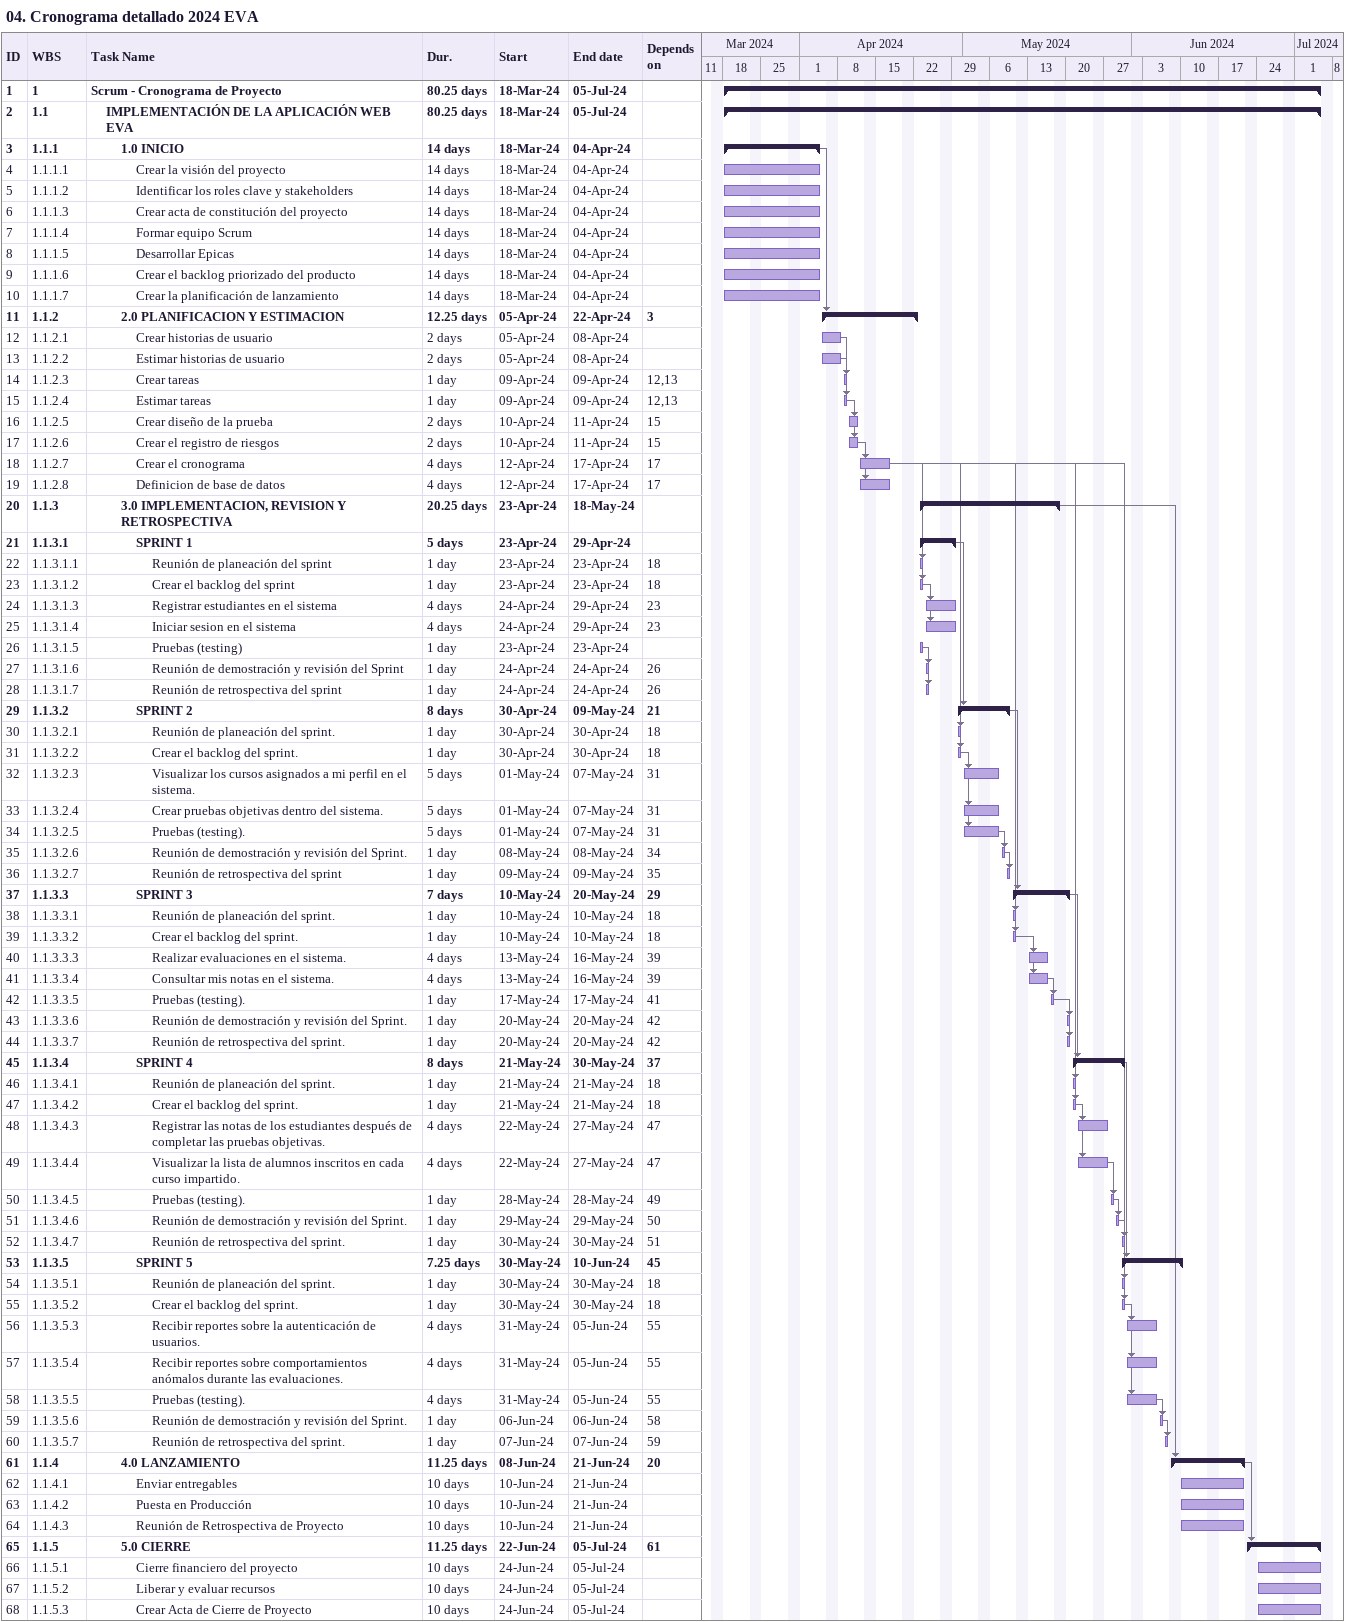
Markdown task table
04. Cronograma detallado 2024 EVA

| ID | WBS | Task | Duration | Start | Finish | Predecessors |
|---|---|---|---|---|---|---|
| 1 | 1 | **Scrum - Cronograma de Proyecto** | 80.25d | 2024-03-18 | 2024-07-05 |  |
| 2 | 1.1 | **IMPLEMENTACIÓN DE LA APLICACIÓN WEB EVA** | 80.25d | 2024-03-18 | 2024-07-05 |  |
| 3 | 1.1.1 | **1.0 INICIO** | 14d | 2024-03-18 | 2024-04-04 |  |
| 4 | 1.1.1.1 | Crear la visión del proyecto | 14d | 2024-03-18 | 2024-04-04 |  |
| 5 | 1.1.1.2 | Identificar los roles clave y stakeholders | 14d | 2024-03-18 | 2024-04-04 |  |
| 6 | 1.1.1.3 | Crear acta de constitución del proyecto | 14d | 2024-03-18 | 2024-04-04 |  |
| 7 | 1.1.1.4 | Formar equipo Scrum | 14d | 2024-03-18 | 2024-04-04 |  |
| 8 | 1.1.1.5 | Desarrollar Epicas | 14d | 2024-03-18 | 2024-04-04 |  |
| 9 | 1.1.1.6 | Crear el backlog priorizado del producto | 14d | 2024-03-18 | 2024-04-04 |  |
| 10 | 1.1.1.7 | Crear la planificación de lanzamiento | 14d | 2024-03-18 | 2024-04-04 |  |
| 11 | 1.1.2 | **2.0 PLANIFICACION Y ESTIMACION** | 12.25d | 2024-04-05 | 2024-04-22 | 3 |
| 12 | 1.1.2.1 | Crear historias de usuario | 2d | 2024-04-05 | 2024-04-08 |  |
| 13 | 1.1.2.2 | Estimar historias de usuario | 2d | 2024-04-05 | 2024-04-08 |  |
| 14 | 1.1.2.3 | Crear tareas | 1d | 2024-04-09 | 2024-04-09 | 12, 13 |
| 15 | 1.1.2.4 | Estimar tareas | 1d | 2024-04-09 | 2024-04-09 | 12, 13 |
| 16 | 1.1.2.5 | Crear diseño de la prueba | 2d | 2024-04-10 | 2024-04-11 | 15 |
| 17 | 1.1.2.6 | Crear el registro de riesgos | 2d | 2024-04-10 | 2024-04-11 | 15 |
| 18 | 1.1.2.7 | Crear el cronograma | 4d | 2024-04-12 | 2024-04-17 | 17 |
| 19 | 1.1.2.8 | Definicion de base de datos | 4d | 2024-04-12 | 2024-04-17 | 17 |
| 20 | 1.1.3 | **3.0 IMPLEMENTACION, REVISION Y RETROSPECTIVA** | 20.25d | 2024-04-23 | 2024-05-18 |  |
| 21 | 1.1.3.1 | **SPRINT 1** | 5d | 2024-04-23 | 2024-04-29 |  |
| 22 | 1.1.3.1.1 | Reunión de planeación del sprint | 1d | 2024-04-23 | 2024-04-23 | 18 |
| 23 | 1.1.3.1.2 | Crear el backlog del sprint | 1d | 2024-04-23 | 2024-04-23 | 18 |
| 24 | 1.1.3.1.3 | Registrar estudiantes en el sistema | 4d | 2024-04-24 | 2024-04-29 | 23 |
| 25 | 1.1.3.1.4 | Iniciar sesion en el sistema | 4d | 2024-04-24 | 2024-04-29 | 23 |
| 26 | 1.1.3.1.5 | Pruebas (testing) | 1d | 2024-04-23 | 2024-04-23 |  |
| 27 | 1.1.3.1.6 | Reunión de demostración y revisión del Sprint | 1d | 2024-04-24 | 2024-04-24 | 26 |
| 28 | 1.1.3.1.7 | Reunión de retrospectiva del sprint | 1d | 2024-04-24 | 2024-04-24 | 26 |
| 29 | 1.1.3.2 | **SPRINT 2** | 8d | 2024-04-30 | 2024-05-09 | 21 |
| 30 | 1.1.3.2.1 | Reunión de planeación del sprint. | 1d | 2024-04-30 | 2024-04-30 | 18 |
| 31 | 1.1.3.2.2 | Crear el backlog del sprint. | 1d | 2024-04-30 | 2024-04-30 | 18 |
| 32 | 1.1.3.2.3 | Visualizar los cursos asignados a mi perfil en el sistema. | 5d | 2024-05-01 | 2024-05-07 | 31 |
| 33 | 1.1.3.2.4 | Crear pruebas objetivas dentro del sistema. | 5d | 2024-05-01 | 2024-05-07 | 31 |
| 34 | 1.1.3.2.5 | Pruebas (testing). | 5d | 2024-05-01 | 2024-05-07 | 31 |
| 35 | 1.1.3.2.6 | Reunión de demostración y revisión del Sprint. | 1d | 2024-05-08 | 2024-05-08 | 34 |
| 36 | 1.1.3.2.7 | Reunión de retrospectiva del sprint | 1d | 2024-05-09 | 2024-05-09 | 35 |
| 37 | 1.1.3.3 | **SPRINT 3** | 7d | 2024-05-10 | 2024-05-20 | 29 |
| 38 | 1.1.3.3.1 | Reunión de planeación del sprint. | 1d | 2024-05-10 | 2024-05-10 | 18 |
| 39 | 1.1.3.3.2 | Crear el backlog del sprint. | 1d | 2024-05-10 | 2024-05-10 | 18 |
| 40 | 1.1.3.3.3 | Realizar evaluaciones en el sistema. | 4d | 2024-05-13 | 2024-05-16 | 39 |
| 41 | 1.1.3.3.4 | Consultar mis notas en el sistema. | 4d | 2024-05-13 | 2024-05-16 | 39 |
| 42 | 1.1.3.3.5 | Pruebas (testing). | 1d | 2024-05-17 | 2024-05-17 | 41 |
| 43 | 1.1.3.3.6 | Reunión de demostración y revisión del Sprint. | 1d | 2024-05-20 | 2024-05-20 | 42 |
| 44 | 1.1.3.3.7 | Reunión de retrospectiva del sprint. | 1d | 2024-05-20 | 2024-05-20 | 42 |
| 45 | 1.1.3.4 | **SPRINT 4** | 8d | 2024-05-21 | 2024-05-30 | 37 |
| 46 | 1.1.3.4.1 | Reunión de planeación del sprint. | 1d | 2024-05-21 | 2024-05-21 | 18 |
| 47 | 1.1.3.4.2 | Crear el backlog del sprint. | 1d | 2024-05-21 | 2024-05-21 | 18 |
| 48 | 1.1.3.4.3 | Registrar las notas de los estudiantes después de completar las pruebas objetivas. | 4d | 2024-05-22 | 2024-05-27 | 47 |
| 49 | 1.1.3.4.4 | Visualizar la lista de alumnos inscritos en cada curso impartido. | 4d | 2024-05-22 | 2024-05-27 | 47 |
| 50 | 1.1.3.4.5 | Pruebas (testing). | 1d | 2024-05-28 | 2024-05-28 | 49 |
| 51 | 1.1.3.4.6 | Reunión de demostración y revisión del Sprint. | 1d | 2024-05-29 | 2024-05-29 | 50 |
| 52 | 1.1.3.4.7 | Reunión de retrospectiva del sprint. | 1d | 2024-05-30 | 2024-05-30 | 51 |
| 53 | 1.1.3.5 | **SPRINT 5** | 7.25d | 2024-05-30 | 2024-06-10 | 45 |
| 54 | 1.1.3.5.1 | Reunión de planeación del sprint. | 1d | 2024-05-30 | 2024-05-30 | 18 |
| 55 | 1.1.3.5.2 | Crear el backlog del sprint. | 1d | 2024-05-30 | 2024-05-30 | 18 |
| 56 | 1.1.3.5.3 | Recibir reportes sobre la autenticación de usuarios. | 4d | 2024-05-31 | 2024-06-05 | 55 |
| 57 | 1.1.3.5.4 | Recibir reportes sobre comportamientos anómalos durante las evaluaciones. | 4d | 2024-05-31 | 2024-06-05 | 55 |
| 58 | 1.1.3.5.5 | Pruebas (testing). | 4d | 2024-05-31 | 2024-06-05 | 55 |
| 59 | 1.1.3.5.6 | Reunión de demostración y revisión del Sprint. | 1d | 2024-06-06 | 2024-06-06 | 58 |
| 60 | 1.1.3.5.7 | Reunión de retrospectiva del sprint. | 1d | 2024-06-07 | 2024-06-07 | 59 |
| 61 | 1.1.4 | **4.0 LANZAMIENTO** | 11.25d | 2024-06-08 | 2024-06-21 | 20 |
| 62 | 1.1.4.1 | Enviar entregables | 10d | 2024-06-10 | 2024-06-21 |  |
| 63 | 1.1.4.2 | Puesta en Producción | 10d | 2024-06-10 | 2024-06-21 |  |
| 64 | 1.1.4.3 | Reunión de Retrospectiva de Proyecto | 10d | 2024-06-10 | 2024-06-21 |  |
| 65 | 1.1.5 | **5.0 CIERRE** | 11.25d | 2024-06-22 | 2024-07-05 | 61 |
| 66 | 1.1.5.1 | Cierre financiero del proyecto | 10d | 2024-06-24 | 2024-07-05 |  |
| 67 | 1.1.5.2 | Liberar y evaluar recursos | 10d | 2024-06-24 | 2024-07-05 |  |
| 68 | 1.1.5.3 | Crear Acta de Cierre de Proyecto | 10d | 2024-06-24 | 2024-07-05 |  |
